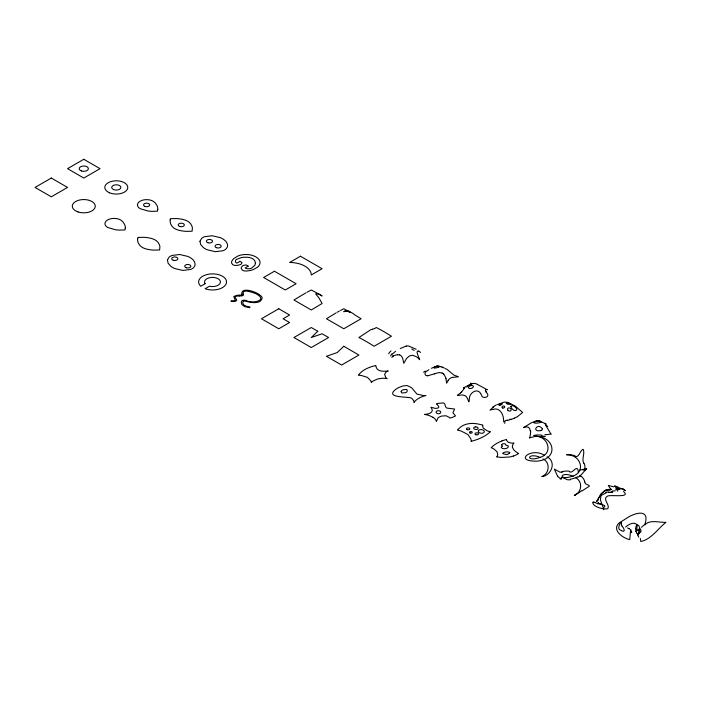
<?xml version="1.0" encoding="UTF-8"?>
<svg xmlns="http://www.w3.org/2000/svg" width="701" height="701" viewBox="0 0 701 701"><rect width="100%" height="100%" fill="white"/><g stroke="black" fill="none" stroke-linecap="round" stroke-linejoin="round"><path stroke-width="1.05" d="M255.374 263.225C255.453 258.047 248.969 257.048 244.973 257.223A15.08 8.71 0 0 0 241.328 257.574L236.316 259.501A5.529 3.19 0 0 0 235.606 260.465L235.448 261.228A7.273 4.197 0 0 0 235.589 262.139L236.719 263.12L238.883 262.034A15.834 9.139 0 0 0 239.777 261.228L241.941 262.472A9.017 5.205 0 0 1 241.643 263.471L241.109 264.154A3.628 2.094 0 0 1 240.531 264.557L237.762 265.32A7.676 4.434 0 0 1 236.149 265.407C232.907 266.091 229.779 262.726 232.566 259.983A17.665 10.2 0 0 1 233.854 258.538L237.814 256.058A13.766 7.948 0 0 1 251.352 255.12L252.754 255.541A14.861 8.578 0 0 1 258.283 258.739L258.984 259.554A13.766 7.948 0 0 1 257.363 267.344L253.087 269.648A17.665 10.2 0 0 1 250.599 270.393C247.725 270.919 242.073 272.303 241.205 268.325A7.676 4.434 0 0 1 241.346 267.388L242.677 265.793A3.707 2.138 0 0 1 243.562 265.399L243.948 265.285A8.009 4.627 0 0 1 246.279 264.987L248.443 266.231A15.834 9.139 0 0 0 247.041 266.739L245.166 267.992L246.866 268.649A7.273 4.197 0 0 0 248.443 268.728L249.758 268.632A5.529 3.19 0 0 0 251.44 268.229L254.778 265.337A15.08 8.71 0 0 0 255.374 263.225M637.796 535.003L638.313 533.189M640.337 538.499L640.793 541.496C651.115 539.516 657.941 528.598 665.95 522.315C659.431 522.736 649.512 519.196 644.867 524.988M635.667 528.493L635.763 531.551M644.867 524.322C650.659 507.165 632.758 513.509 625.537 518.95A95.24 71.309 -14.4 0 0 622.4 520.931C609.484 527.318 620.718 537.597 629.752 539.647L630.646 529.404L631.785 532.427L630.593 531.936M584.748 469.407L584.669 470.599L586.632 468.689L581.392 474.551L578.027 477.293M603.701 509.715L603.701 509.688A1.402 1.332 13.1 0 0 603.657 509.259L603.605 508.996M638.769 531.796C642.116 528.247 636.473 520.65 635.737 527.949A17.814 5.608 -82 0 0 635.605 528.493M598.426 498.157L600.818 494.074L604.761 490.463A10.752 9.648 23.8 0 1 605.208 490.297A9.639 8.5 19.2 0 1 606.032 489.999M601.151 494.152L600.442 499.936L603.421 508.4A9.376 8.701 27.7 0 1 603.561 509.014M596.586 501.092L600.494 495.695L606.111 492.934M542.197 428.635C537.606 422.098 531.121 432.526 540.769 430.563M573.208 476.373C560.52 470.38 556.839 481.237 572.331 476.268C586.939 472.01 579.99 453.749 566.916 455.098M601.274 493.898L604.849 490.963L611.027 489.727L608.275 485.381L613.655 486.853M638.953 533.619L637.84 535.021M625.616 527.021C628.227 524.725 633.432 521.5 636.657 524.26C638.576 527.958 632.591 537.851 640.986 531.437M448.211 380.52L446.607 383.237L445.976 378.706M392.025 354.32L395.583 351.297M471.44 384.481L467.383 385.865M582.067 490.902L589.322 486.24L589.024 485.407L585.598 483.813L584.608 481.955M636.727 530.937C639.566 527.038 643.062 529.483 639.286 533.102A8.43 2.103 -54.8 0 1 639.032 533.636M636.604 531.06L636.359 531.297A2.506 0.754 -60.3 0 1 636.096 531.56L635.982 531.577M461.468 392.201L464.781 387.758L463.457 387.968L465.709 386.645M644.017 525.067L641.459 527.283M460.583 392.981C452.951 398.063 461.004 393.576 464.307 395.478C468.364 395.644 468.934 407.15 469.32 398.799C469.214 393.208 477.162 387.355 480.728 393.611M614.873 486.187L614.847 486.205A8.123 0.92 28.3 0 0 614.943 486.45L614.943 486.529M243.238 301.106L242.704 302.876L243.65 304.847L245.99 306.144L249.977 306.942L249.696 307.739L244.57 306.591L241.836 304.497L241.267 302.525L241.784 300.922L243.037 300.238L245.297 300.326A13.792 7.965 0 0 1 246.051 300.466C251.869 303.962 269.158 300.615 255.812 293.658C253.008 292.641 242.038 288.453 243.238 293.544C244.509 296.304 241.6 295.778 239.418 296.006M439.939 366.527L438.423 367.158M517.548 416.613L522.657 412.451L515.261 406.037L508.488 402.698A11.137 11.111 78.7 0 0 503.923 402.164L497.395 404.643M493.846 406.72L489.973 410.094L492.689 409.419M428.916 369.69L425.744 371.854A9.788 5.818 29.2 0 0 425.297 372.441L424.946 374.106L425.779 375.342A4.416 3.286 -43.3 0 0 426.594 375.605A6.151 4.732 -57.7 0 0 427.733 375.701M336.182 312.865L326.438 318.753L343.77 328.76L361.103 318.753L354.601 314.758A38.704 27.094 -46.1 0 0 351.227 312.462L347.153 311.297A10.094 7.063 -46.1 0 0 343.77 311.752A9.902 4.162 -70.9 0 1 345.593 310.587L348.844 311.095A42.603 17.893 -70.9 0 1 350.263 312.26L343.77 308.747L340.52 310.464M400.227 348.546L406.221 346.014M431.352 368.297L436.995 365.957L441.648 366.912M305.855 292.887L293.938 299.984L311.27 309.991L322.101 303.498L318.85 297.776L315.608 293.824L318.85 294.017L322.101 295.988L316.686 292.887M337.269 312.252L339.433 311.051M306.942 292.291L311.27 289.986L316.011 292.51M468.908 384.919L470.835 384.052M374.842 328.436L376.262 327.507A180.262 104.072 60 0 1 391.43 336.261L374.097 346.268A180.262 104.072 60 0 0 358.93 337.514L370.575 329.829A41.894 17.595 -70.9 0 1 371.793 329.417L372.608 329.19M374.641 328.532L372.809 329.137M593.028 502.258C591.53 506.341 604.209 510.153 607.925 508.575C610.01 504.79 602.378 499.121 607.162 496.299A5.266 4.583 16 0 1 607.46 496.159C609.888 494.345 631.566 498.297 623.522 491.48M514.534 418.199L511.047 419.364M438.3 367.201C429.731 370.233 435.593 364.713 439.956 366.378M501.96 440.92L501.127 441.244A34.147 19.716 0 0 0 491.164 447.694A18.375 10.611 0 0 1 494.144 449.157L497.018 451.707L497.684 454.66A16.842 9.718 0 0 1 496.878 456.859M434.173 373.896L427.706 375.832M507.244 420.591L509.373 419.864M622.602 488.413L616.556 489.202M435.093 373.554L439.098 372.573L442.173 373.028M513.412 456.027L511.756 456.535A16.36 9.446 0 0 1 509.793 456.973L502.021 457.429A25.604 14.782 0 0 1 496.886 456.859M606.014 489.946L606.987 489.692M509.881 419.715L510.88 419.417M393.314 355.687L396.74 354.837A12.565 9.35 -58.7 0 1 397.528 354.829M393.173 355.731L392.429 355.942M586.649 468.654L579.823 470.082M529.386 437.845L534.486 436.592M485.933 389.633L487.169 389.747M562.263 472.264L559.924 472.141L554.298 469.065L557.549 476.102M452.574 377.401L458.498 376.779L453.862 375.088L447.098 369.409L444.942 368.454M536.624 420.653L531.279 422.843L523.621 427.557L526.442 426.856L528.396 427.233L529.702 428.644L530.219 431.062M575.574 495.125L574.277 495.37C581.891 492.488 583.083 481.394 575.53 477.661M493.206 409.314C500.058 407.185 503.704 414.913 503.616 420.653M593.309 502.179L595.123 502.345M607.741 489.543L608.889 489.386M470.862 384.42L470.809 384.428A36.198 8.43 -49.2 0 0 470.678 383.026M570.272 479.87L567.486 479.756L562.158 477.407L561.44 477.574L561.343 479.142L560.064 478.897M243.466 301.018L244.938 301.115A12.574 7.264 0 0 1 245.604 301.237C250.651 302.534 260.947 304.769 262.227 297.785C260.57 292.589 240.461 285.789 241.976 294.017M608.661 492.488L609.765 492.382M473.193 383.447L473.894 383.403A5.958 5.144 14.5 0 1 474.428 383.412L476.557 383.929L487.134 389.721M599.6 503.493L604.648 505.605M545.369 436.346L544.379 436.39M610.965 492.295L612.525 492.207M610.063 489.298L611.649 489.245M397.546 354.759L399.36 354.925M239.33 295.191L241.267 295.077A1.779 1.025 0 0 0 241.985 294.972M239.129 295.191L238.103 295.226A25.648 14.809 0 0 0 237.271 295.27L233.757 296.505L234.879 299.301A7.921 4.574 0 0 1 235.361 300.194L235.334 300.282M239.216 296.015L238.209 296.041A11.873 6.852 0 0 0 236.219 296.181C233.529 296.532 236.605 298.801 236.754 300.335C236.255 302.166 228.482 301.693 231.514 300.703A9.376 5.415 0 0 0 235.177 300.501M543.871 436.39L541.943 436.329M534.583 421.871C531.708 423.842 538.911 423.264 540.83 422.3A3.505 0.692 6.6 0 0 540.9 422.177M534.504 421.871L538.254 421.266M541.216 436.285L541.759 436.311M569.527 471.948C572.901 473.149 574.093 468.408 577.002 468.487L577.913 469.468L578.483 472.649M545.168 423.395L545.509 425.034L551.144 434.322M600.222 503.511L601.388 503.844M584.897 470.459L582.461 469.714M597.769 503.677L598.014 503.739A5.932 3.426 0 0 0 601.379 503.817M625.266 490.551L624.46 490.06A3.216 1.043 32.8 0 1 623.566 489.263A4.311 1.42 32.7 0 1 622.979 488.544M574.864 456.535C579.228 457.841 579.762 451.05 582.768 449.367L583.302 449.429C585.055 453.801 581.427 458.953 583.758 463.282M617.073 486.766L625.274 490.534M418.725 350.956C414.712 350.272 419.242 357.598 419.636 359.648M615.496 487.169L619.211 489.193M540.366 457.455C527.283 451.838 525.04 462.511 539.831 457.508C554.447 453.249 547.499 434.988 534.416 436.337C554.325 435.417 559.705 458.55 537.781 461.109C512.536 462.02 531.376 446.677 544.423 455.3M628.525 528.44L629.603 528.931L627.57 527.958M441.893 367.035L443.225 367.701M621.428 530.639C625.765 533.277 624.302 528.063 622.12 526.355M416.166 349.256L408.376 345.935A10.427 8.92 -55.3 0 0 406.221 346.145M432.929 417.27L429.327 415.597A19.269 11.128 0 0 0 424.438 414.431A17.026 9.832 0 0 0 426.506 414.16C429.38 414.054 433.963 411.96 431.702 408.481A17.315 9.998 0 0 0 430.905 407.263A30.309 17.499 0 0 0 432.981 407.754C435.593 409.025 441.525 408.455 437.468 404.95A29.495 17.034 0 0 0 436.416 403.881A21.196 12.241 0 0 1 438.283 403.355L443.523 402.917L444.653 403.758L445.591 406.799L446.695 408.061L454.59 409.034L452.934 412.819L455.51 415.938L452.066 417.551A15.851 9.148 0 0 1 450.138 417.945L449.7 418.015A11.382 6.572 0 0 0 448.938 417.2L446.038 415.754L441.753 416.07A9.271 5.354 0 0 0 439.58 416.902A8.508 4.907 0 0 0 437.95 418.041L436.416 421.345A16.123 9.306 0 0 0 432.99 417.235M546.254 424.061L539.568 421.047A9.358 1.709 -6.1 0 1 539.393 420.933M539.314 420.907L538.999 420.407M543.038 458.901C550.592 462.634 549.4 473.727 541.785 476.61C551.459 475.611 556.813 461.836 547.017 456.78M477.46 384.481L477.486 384.498A29.276 0.867 45.8 0 0 477.399 384.367M580.665 476.4L579.92 475.777M616.302 487.992L617.108 488.912M443.768 374.124L445.529 377.208A17.306 16.771 -10.6 0 1 445.994 378.698M486.266 392.236C490.192 395.697 486.231 398.939 482.192 396.792A15.071 14.686 8.4 0 0 480.658 393.655M485.986 391.78L485.46 390.685A2.296 0.859 47.8 0 1 485.381 390.273M638.059 535.599L638.742 537.168M539.025 420.547L539.043 420.591A12.11 10.243 -61.1 0 0 536.651 420.915M512.527 447.536L513.693 449.753L515.857 451.777A21.056 12.154 0 0 0 518.652 453.486A22.8 13.161 0 0 1 513.421 456.044M501.951 440.92A32.15 18.559 0 0 1 506.508 439.509A10.454 6.029 0 0 0 506.692 440.491L508.339 442.384L511.59 443.102A10.375 5.985 0 0 0 513.754 443.085M512.396 447.536A15.457 8.929 0 0 1 513.833 443.111M471.195 441.218A25.271 14.59 0 0 0 470.818 438.782L467.926 434.541L461.424 431.168A26.375 15.229 0 0 0 457.473 430.072A29.915 17.271 0 0 1 458.848 428.583C464.342 422.94 472.938 422.545 480.15 424.473A29.801 17.201 0 0 1 482.726 425.174M490.236 431.816A39.738 22.94 0 0 1 471.212 441.253M482.779 425.183A11.207 6.467 0 0 0 483.313 428.101L486.906 430.642A15.545 8.973 0 0 0 490.157 431.79M388.012 370.995A18.375 10.611 0 0 1 385.655 371.215C382.106 371.486 376.98 371.083 376.034 366.842A18.296 10.559 0 0 1 375.867 365.493A32.456 18.743 0 0 0 364.555 369.707A30.309 17.499 0 0 0 358.421 375.193A19.269 11.128 0 0 1 361.471 375.517L367.473 377.401L370.706 380.731A19.155 11.058 0 0 1 371.32 382.448A19.129 11.05 0 0 1 373.598 380.757L377.751 378.926L382.571 378.242A15.536 8.964 0 0 1 387.127 378.68A15.203 8.78 0 0 1 385.594 377.094L384.595 374.273L386.006 372.17A11.856 6.844 0 0 1 388.021 371.004M414.046 402.295A22.222 12.828 0 0 1 425.963 395.495A19.742 11.4 0 0 1 423.106 395.495L416.885 394.041L412.451 388.643A15.273 8.815 0 0 0 411.443 387.671L407.772 385.795A4.995 2.883 0 0 0 406.23 385.585L402.593 386.032L398.343 387.723A26.804 15.475 0 0 0 396.503 388.792C383.92 397.765 405.625 396.6 410.672 397.826A4.819 2.786 0 0 1 411.802 398.352L413.686 400.595A15.08 8.71 0 0 1 414.116 402.313M444.066 367.823A10.804 1.069 31.5 0 1 442.69 367.175M423.606 372.257A19.418 1.358 -27.2 0 1 425.288 371.074M434.348 373.975A23.571 7.956 -12.1 0 1 435.26 373.642M442.191 372.993A5.109 5.012 -16.5 0 1 443.786 374.106M448.044 380.328A11.917 9.376 76.1 0 1 452.557 377.322M388.704 353.83A22.721 5.31 -23.2 0 1 390.974 350.929M390.597 355.906A10.147 5.836 -89.4 0 1 391.868 353.909M393.384 356.643A12.303 5.923 -3.3 0 1 391.631 357.151M411.802 349.01A23.703 2.103 30.3 0 1 414.116 350.43M418.83 351.289A19.908 6.966 61.4 0 1 420.618 352.445M419.627 359.657A22.353 20.977 89.5 0 0 416.315 356.721L412.74 355.258L409.454 355.898L406.527 358.526L403.811 363.302L402.803 358.842A8.228 6.405 -73.3 0 0 399.447 354.697M461.328 392.052A15.781 7.851 -42.1 0 1 460.461 392.805M470.161 384.779A13.109 1.691 -31.4 0 1 469.617 385.296M466.892 385.936A17.148 8.561 -3.4 0 1 467.252 385.778M466.577 387.048A18.848 8.657 -5.6 0 1 467.856 386.488M486.398 392.28A7.212 1.805 52.3 0 1 486.126 391.841M485.364 390.063A4.153 1.437 53.1 0 1 485.591 389.826L485.74 389.712A8.605 2.839 67 0 1 485.933 389.642M470.879 384.139A10.48 10.007 33.1 0 1 473.21 383.552M492.645 409.638A29.635 19.242 -53 0 1 493.162 409.524M504.825 421.581A15.545 7.255 69.3 0 1 504.773 423.413M503.432 421.827A11.812 6.949 -34.4 0 1 507.305 420.013M492.742 407.115A14.528 1.849 -26.2 0 1 496.396 404.854M509.829 419.338A23.992 6.107 -24.7 0 1 510.363 419.18M517.531 416.587A27.251 22.046 52.2 0 1 514.473 418.068M541.295 430.107A5.24 4.302 10.7 0 1 540.822 430.598M542.539 428.705A9.525 7.431 -0.1 0 1 541.759 430.291M538.692 420.933A3.461 1.972 0.5 0 1 541.365 421.774M546.21 425.086A22.747 2.471 55.3 0 1 547.726 426.602M550.767 433.788A17.139 12.364 36.3 0 1 544.922 434.62M530.648 430.852A18.305 10.813 -70.2 0 1 529.658 437.871M533.61 435.452A11.496 5.336 -3.3 0 1 542.188 435.26M544.265 436.197A18.392 10.27 21.5 0 1 543.757 436.197M537.141 421.485A9.122 1.139 -6.3 0 1 537.632 421.529M581.558 490.7A14.537 9.131 -16.1 0 1 575.267 494.555M581.059 476.137A14.476 10.769 5.1 0 1 584.836 481.938M561.72 471.834A14.476 7.693 15.6 0 1 569.326 471.186M560.923 478.617A14.476 5.406 -0.9 0 1 557.707 476.093M577.554 476.846A14.476 8.044 -16.1 0 1 570.334 479.169M584.003 463.212A14.476 10.839 -2.6 0 1 584.616 469.39M566.618 454.502A14.537 8.78 16.4 0 1 575.179 455.895M597.751 503.695A6.87 3.969 0 0 1 595.149 502.337M592.985 502.196A13.854 4.968 54.9 0 1 593.239 502.065M598.47 498.218A6.239 2.348 79.1 0 1 596.604 501.276M605.813 492.417A10.322 5.363 -8 0 1 608.67 491.927M609.879 492.233A10.007 1.972 -6.9 0 1 611.149 492.146M612.788 491.918A9.481 0.762 -0.6 0 1 611.482 491.979M615.338 490.805A9.139 1.691 3.9 0 1 612.359 490.989M617.616 490.095A10.901 3.33 13.2 0 1 617.599 491.235M615.487 488.939A22.283 6.852 9 0 1 616.661 489.99M619.833 489.701A19.006 1.455 35.3 0 1 618.852 488.895M614.444 485.959A7.387 0.841 26.7 0 1 616.845 486.608M609.038 489.789A9.665 3.374 -3 0 1 610.089 489.71M607.04 489.797A11.111 7.501 1.5 0 1 607.793 489.657M603.438 509.443A3.514 3.356 3.8 0 1 604.963 506.324M599.627 503.721A18.033 7.413 77.7 0 1 600.266 503.914M621.463 530.578A11.829 8.92 -47.1 0 1 620.867 530.236C615.425 529.439 622.365 518.775 621.489 523.866A6.861 4.495 12.8 0 0 621.48 525.172M622.322 526.346A9.095 5.319 25.3 0 1 621.91 525.557M638.672 530.219A19.584 2.524 -77.5 0 1 638.506 530.745M638.699 532.83A22.195 2.786 -77.4 0 1 638.593 533.163M241.854 294.052A3.558 2.059 0 0 1 242.169 294.797M510.836 406.387C511.169 408.683 514.604 411.986 516.716 410.006A3.426 2.103 21.2 0 0 516.471 408.411C515.401 406.966 512.159 404.354 510.836 406.387M501.636 444.802L502.074 445.678A7.834 4.521 0 0 0 502.573 446.116A5.687 3.277 0 0 0 501.837 446.572L501.259 447.483L502.144 448.263A3.996 2.305 0 0 0 503.441 448.64A3.68 2.121 0 0 0 506.841 448.202L507.06 448.088A4.898 2.83 0 0 0 508.102 447.229L508.339 446.116A1.332 0.771 0 0 0 508.085 445.854L507.542 445.617A4.495 2.594 0 0 0 506.148 445.363L505.158 443.777L503.152 443.715A3.347 1.937 0 0 0 502.328 444.048L501.767 444.487A1.595 0.92 0 0 0 501.636 444.802M401.147 391.622L401.55 392.613A1.998 1.157 0 0 0 402.286 392.989L405.616 392.648A4.995 2.883 0 0 0 407.123 391.579L407.106 389.809A1.998 1.157 0 0 0 406.361 389.441L403.04 389.774A4.995 2.883 0 0 0 401.524 390.851L401.147 391.622M167.478 259.975L168.109 263.243L170.79 266.257A19.076 11.014 0 0 0 174.733 268.536L182.821 270.437L190.357 269.535A9.858 5.696 0 0 0 193.511 267.712C196.631 265.127 194.694 260.544 191.776 258.695A19.076 11.014 0 0 0 187.833 256.417L179.754 254.516L172.209 255.418A9.858 5.696 0 0 0 169.055 257.232L167.478 259.975M199.969 241.214L200.6 244.483L203.29 247.497A19.076 11.014 0 0 0 207.233 249.775L215.312 251.677L222.857 250.774A9.858 5.696 0 0 0 226.011 248.951C229.131 246.366 227.194 241.784 224.276 239.935A19.076 11.014 0 0 0 220.333 237.657L212.254 235.755L204.71 236.658A9.858 5.696 0 0 0 201.555 238.471L199.969 241.214M125.304 228.088L124.953 229.954L119.258 230.112A24.43 14.108 0 0 1 115.393 229.744L107.63 227.457A9.192 5.31 0 0 1 107.63 219.948A9.192 5.31 0 0 1 120.625 219.948L122.868 221.77L124.585 224.434A24.43 14.108 0 0 1 125.225 226.66L125.304 228.088M137.668 238.664L137.685 240.75A24.43 14.108 0 0 0 138.325 242.984C140.2 247.663 145.528 249.153 150.058 249.749A24.43 14.108 0 0 0 153.922 250.126L159.618 249.968L159.889 246.673A24.43 14.108 0 0 0 159.25 244.447C157.374 239.76 152.047 238.27 147.517 237.674A24.43 14.108 0 0 0 143.661 237.306L137.957 237.464L137.668 238.664M157.795 209.327L157.453 211.194L151.749 211.351A24.43 14.108 0 0 1 147.893 210.975L140.121 208.688A9.192 5.31 0 0 1 140.121 201.187A9.192 5.31 0 0 1 153.125 201.187L155.359 203.01L157.085 205.673A24.43 14.108 0 0 1 157.725 207.899L157.795 209.327M170.168 219.895L170.185 221.989A24.43 14.108 0 0 0 170.825 224.224C172.691 228.903 178.019 230.392 182.558 230.988A24.43 14.108 0 0 0 186.413 231.365L192.118 231.207L192.389 227.913A24.43 14.108 0 0 0 191.75 225.687C189.875 220.999 184.547 219.509 180.017 218.914A24.43 14.108 0 0 0 176.153 218.546L170.457 218.694L170.168 219.895M478.397 430.913L478.354 431.097A3.593 2.068 0 0 0 479.887 432.973L481.359 433.288A2.664 1.542 0 0 0 483.795 432.631L484.312 431.772A3.593 2.068 0 0 0 482.779 429.897L481.307 429.582A2.664 1.542 0 0 0 478.871 430.239L478.397 430.913M436.443 411.391L436.337 411.531A2.97 1.709 0 0 0 436.723 413.178L437.696 413.634A2.024 1.174 0 0 0 439.772 413.476L440.508 412.889A2.97 1.709 0 0 0 440.114 411.242L439.15 410.786A2.024 1.174 0 0 0 437.074 410.944L436.443 411.391M509.294 453.319L507.025 454.642L503.879 453.985A10.971 6.335 0 0 1 502.661 453.328A7.755 4.478 0 0 1 504.001 452.487L505.973 451.9A3.47 1.998 0 0 1 506.709 451.847L507.91 451.943A7.115 4.11 0 0 1 509.907 452.478A10.787 6.23 0 0 1 509.294 453.319M317.772 331.266L311.27 337.523L322.101 333.772L328.603 337.523L311.27 347.53L293.938 337.523L311.27 327.516L317.772 331.266M343.77 346.276L337.269 352.533L326.438 356.283L341.606 365.037L358.93 355.03L343.77 346.276M51.296 178.045L35.05 187.43L51.296 196.806L67.55 187.43L51.296 178.045M83.796 159.285L67.55 168.669L83.796 178.045L100.041 168.669L83.796 159.285M205.113 283.739L200.784 286.245A13.959 8.061 0 0 1 209.967 274.012A13.959 8.061 0 0 1 226.292 283.441A13.959 8.061 0 0 1 205.113 288.742L209.45 286.245A7.965 4.6 0 0 0 220.377 282.582A7.965 4.6 0 0 0 211.448 277.43A7.965 4.6 0 0 0 205.113 283.739M274.441 271.234L263.611 277.482L285.272 289.995L296.102 283.739L274.441 271.234M300.44 256.224L289.609 262.472A21.661 12.504 0 0 1 311.27 274.985L322.101 268.728L300.44 256.224M278.779 308.755L261.447 318.762L278.779 328.769L289.609 322.513L283.108 318.762L289.609 315.012L278.779 308.755M475.786 426.918L475.558 426.918A1.963 1.13 0 0 0 473.674 428.004L473.692 428.136A2.506 1.446 0 0 0 476.04 429.476L476.268 429.494A1.963 1.13 0 0 0 478.152 428.407L478.135 428.276A2.506 1.446 0 0 0 475.786 426.927M598.163 502.81L598.812 503.239A2.804 1.183 16.9 0 0 598.575 503.09A1.507 0.622 17.5 0 0 598.365 502.906L598.181 502.819M109.549 192.801A11.488 6.633 0 0 0 127.722 188.113A11.488 6.633 0 0 0 111.608 181.375A11.488 6.633 0 0 0 109.549 192.801M113.597 189.577A4.592 2.655 0 0 0 120.861 187.702A4.592 2.655 0 0 0 114.421 185.003A4.592 2.655 0 0 0 113.597 189.577M145.089 206.471A3.067 1.77 0 0 0 149.69 204.937A3.067 1.77 0 0 0 145.089 203.404A3.067 1.77 0 0 0 145.089 206.471M81.5 170.965A4.592 2.655 0 0 0 88.387 168.669A4.592 2.655 0 0 0 81.5 166.365A4.592 2.655 0 0 0 81.5 170.965M78.048 211.939A11.488 6.633 0 0 0 95.283 206.19A11.488 6.633 0 0 0 78.048 200.442A11.488 6.633 0 0 0 78.048 211.939M179.754 226.484A3.067 1.77 0 0 0 184.345 224.951A3.067 1.77 0 0 0 179.754 223.417A3.067 1.77 0 0 0 179.754 226.484M216.32 247.646A3.067 1.77 0 0 0 221.166 246.401A3.067 1.77 0 0 0 216.863 244.596A3.067 1.77 0 0 0 216.32 247.646M207.917 242.748A3.067 1.77 0 0 0 212.508 241.214A3.067 1.77 0 0 0 207.917 239.681A3.067 1.77 0 0 0 207.917 242.748M186.256 267.756A3.067 1.77 0 0 0 190.847 266.231A3.067 1.77 0 0 0 186.256 264.698A3.067 1.77 0 0 0 186.256 267.756M173.252 260.255A3.067 1.77 0 0 0 177.852 258.722A3.067 1.77 0 0 0 173.252 257.188A3.067 1.77 0 0 0 173.252 260.255M470.091 433.008A1.384 0.797 0 0 0 472.229 432.386A1.384 0.797 0 0 0 470.222 431.632A1.384 0.797 0 0 0 470.091 433.008M467.146 429.652A1.691 0.981 0 0 0 469.819 428.959A1.691 0.981 0 0 0 467.436 427.969A1.691 0.981 0 0 0 467.146 429.652M475.865 434.743A1.796 1.034 0 0 0 478.581 433.866A1.796 1.034 0 0 0 475.909 432.946A1.796 1.034 0 0 0 475.865 434.743M470.047 388.582A2.55 1.411 -16.9 0 0 473.377 386.312A2.55 1.411 -16.9 0 0 469.381 386.233A2.55 1.411 -16.9 0 0 470.047 388.582M502.827 408.043A1.411 0.999 -15.5 0 0 504.711 406.703A1.411 0.999 -15.5 0 0 502.486 406.343A1.411 0.999 -15.5 0 0 502.827 408.043M499.953 405.169A1.77 0.613 -21.1 0 0 502.284 403.723A1.77 0.613 -21.1 0 0 499.647 404.135A1.77 0.613 -21.1 0 0 499.953 405.169M507.848 410.181A1.91 1.516 27.2 0 0 511.011 410.418A1.91 1.516 27.2 0 0 509.145 407.903A1.91 1.516 27.2 0 0 507.848 410.181M507.103 403.802A2.34 0.552 14 0 0 510.687 404.232A2.34 0.552 14 0 0 507.48 402.909A2.34 0.552 14 0 0 507.103 403.802"/></g></svg>
